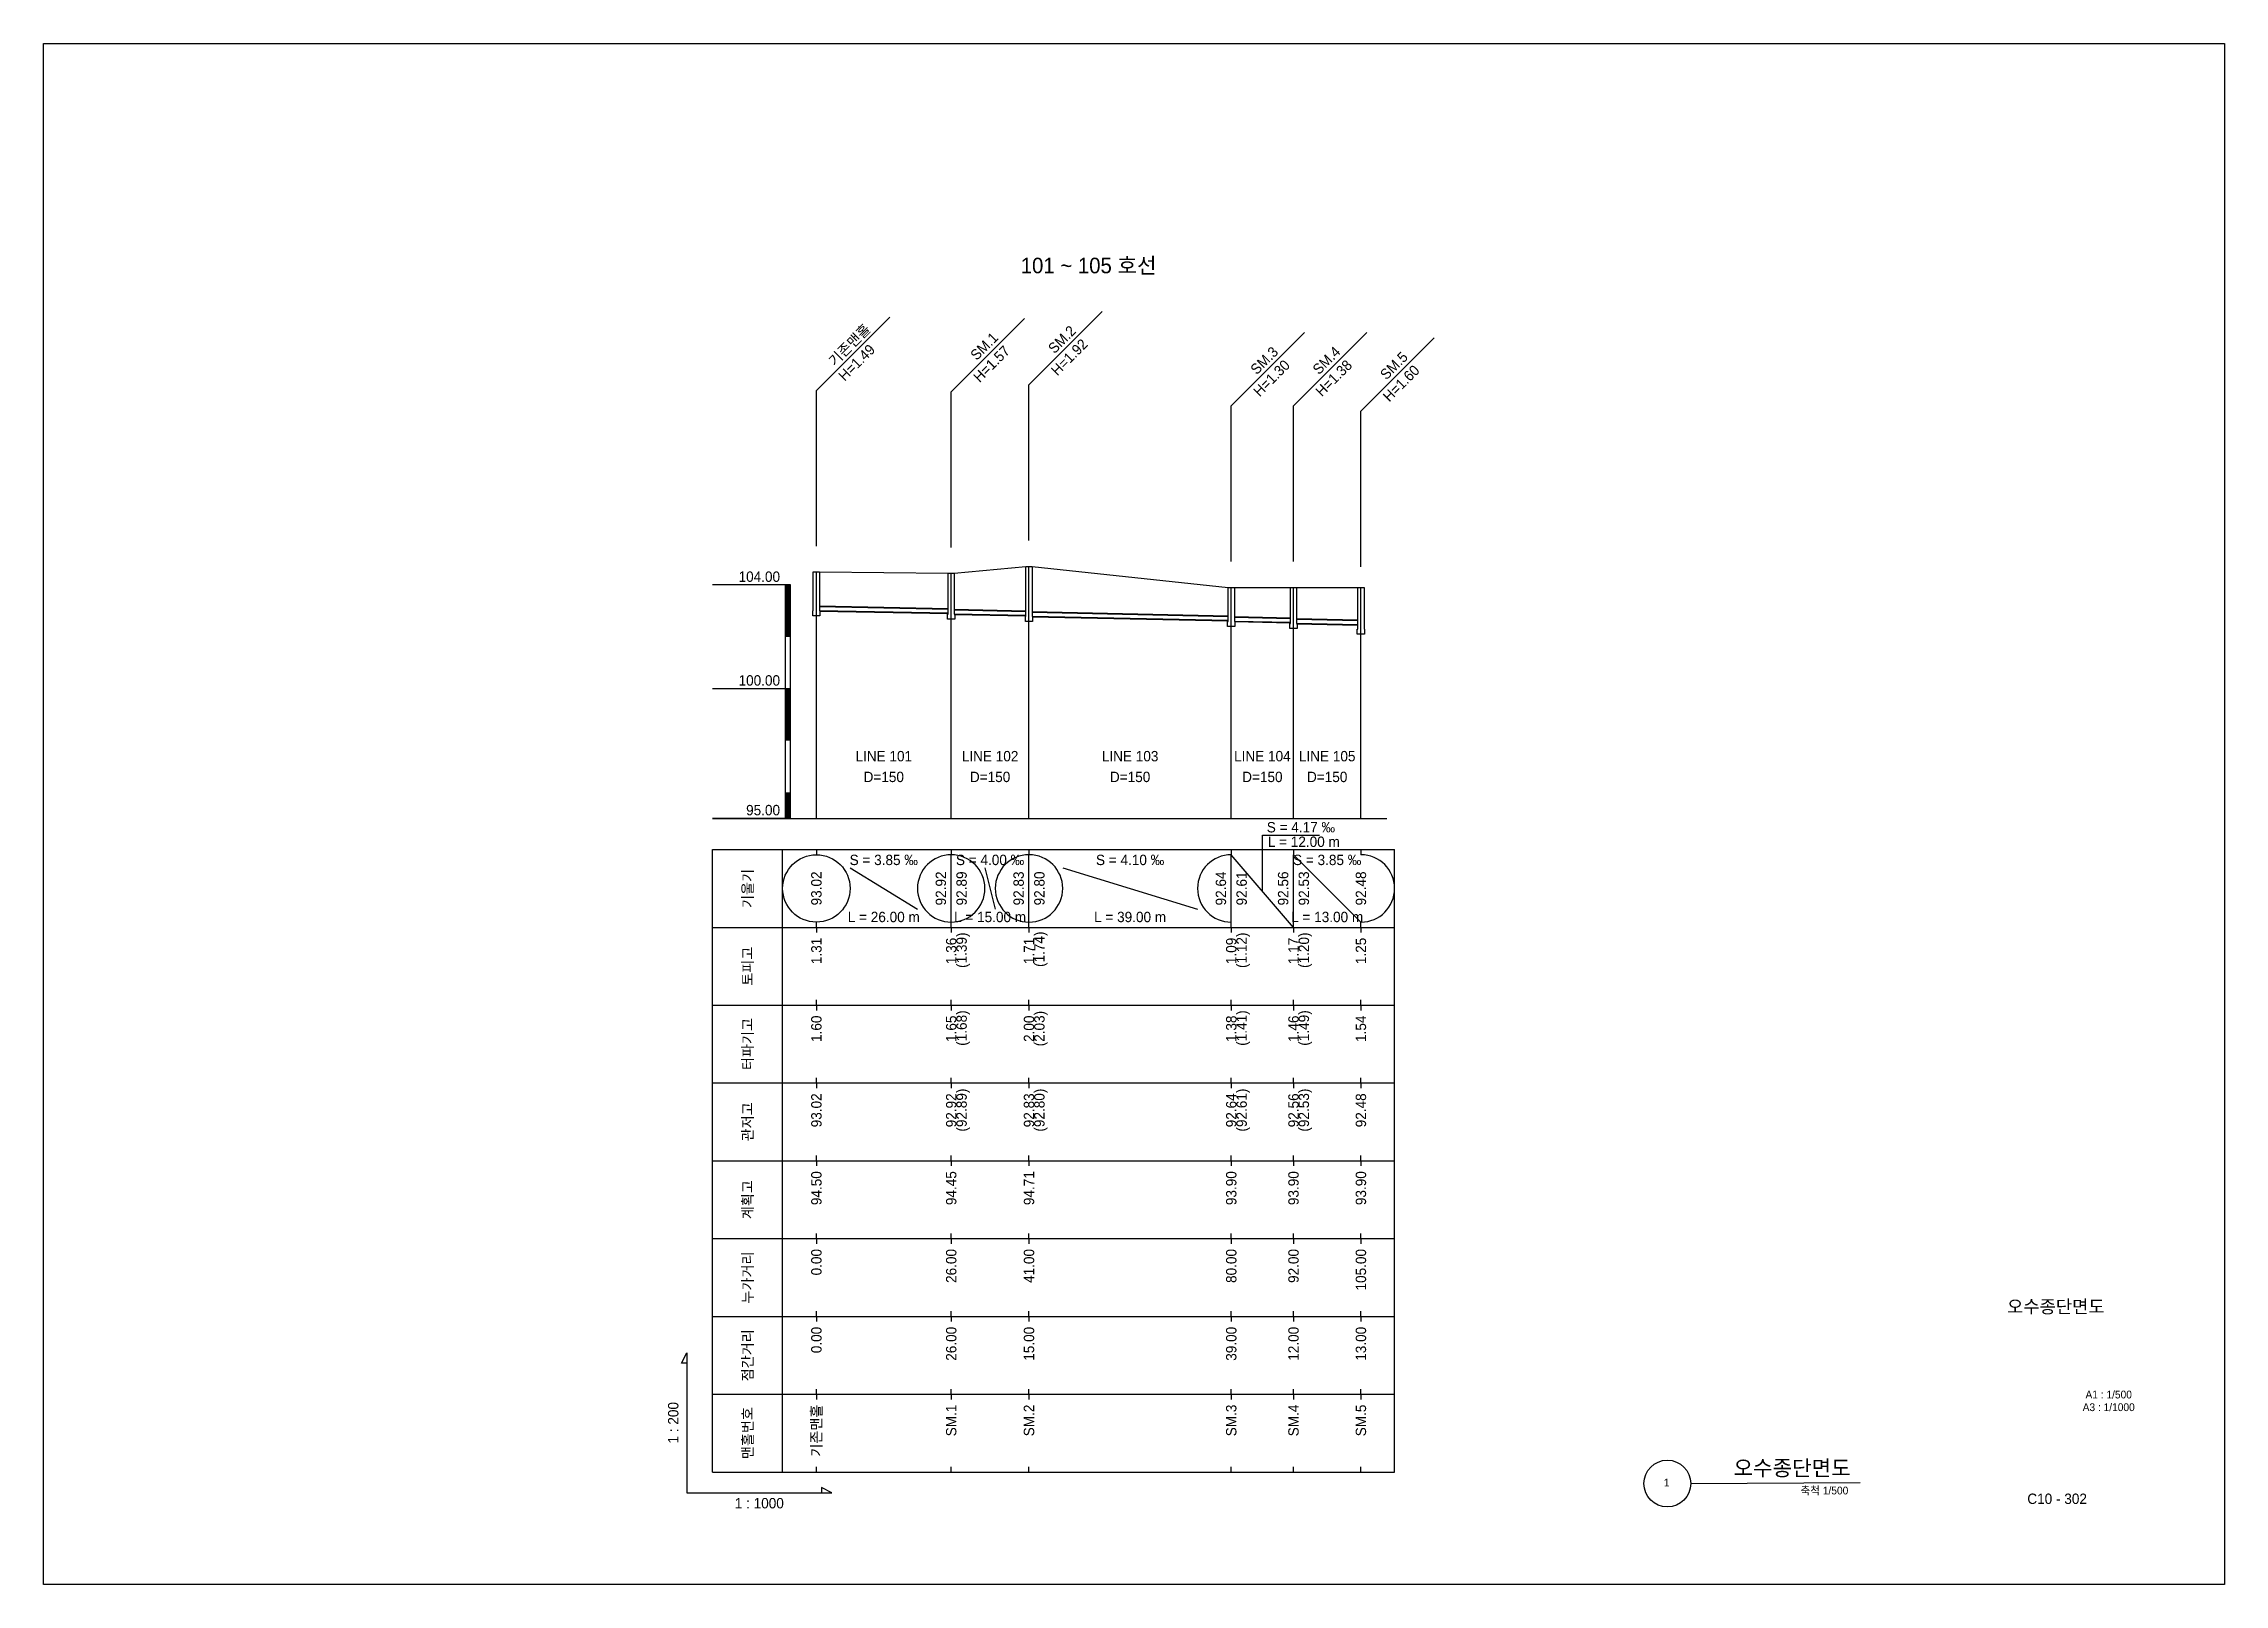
# Model space of a CAD drawing. Header units: inches. Extents: x 238 to 658, y -8 to 289.
import ezdxf
from ezdxf.enums import TextEntityAlignment as Align

# ---------------------------------------------------------------- set-up
doc = ezdxf.new("R2010")
doc.units = ezdxf.units.IN
doc.header["$MEASUREMENT"] = 0
for name, color, linetype in [('KZ_종단_계획선', 1, 'Continuous'), ('KZ_종단_관로', 4, 'Continuous'), ('KZ_종단_관로정보', 1, 'Continuous'), ('KZ_종단_깃발', 7, 'Continuous'), ('KZ_종단_노선명', 7, 'Continuous'), ('KZ_종단_맨홀', 4, 'Continuous'), ('KZ_종단_수직선', 7, 'Continuous'), ('KZ_종단_테이블문자', 7, 'Continuous'), ('KZ_종단_테이블선', 7, 'Continuous'), ('KZ_종단_폴대', 7, 'Continuous'), ('TEX', 252, 'Continuous'), ('XR-SHEET$1$SHT', 5, 'Continuous')]:
    doc.layers.add(name, color=color, linetype=linetype)
doc.styles.add('돋음', font='Dotum.ttf')

msp = doc.modelspace()

# ---------------------------------------------------------------- linework, layer by layer
at = {"layer": 'KZ_종단_계획선'}
for points in [[(387.56, 187.48), (412.36, 187.23)], [(413.56, 187.23), (427.36, 188.53)], [(428.56, 188.53), (466.36, 184.48)], [(467.56, 184.48), (478.36, 184.48)], [(479.56, 184.48), (491.36, 184.48)]]:
    msp.add_lwpolyline(points, dxfattribs=at)
at = {"layer": 'KZ_종단_관로'}
for points in [[(387.56, 180.95), (412.36, 180.45)], [(387.56, 180.83), (412.36, 180.33)], [(387.56, 180.08), (412.36, 179.58)], [(387.56, 179.96), (412.36, 179.46)], [(413.56, 180.3), (427.36, 180)], [(413.56, 180.18), (427.36, 179.88)], [(413.56, 179.43), (427.36, 179.13)], [(413.56, 179.31), (427.36, 179.01)], [(428.56, 179.85), (466.36, 179.05)], [(428.56, 179.73), (466.36, 178.93)], [(428.56, 178.98), (466.36, 178.18)], [(428.56, 178.86), (466.36, 178.06)], [(467.56, 178.9), (478.36, 178.65)], [(467.56, 178.78), (478.36, 178.53)], [(467.56, 178.03), (478.36, 177.78)], [(467.56, 177.91), (478.36, 177.66)], [(479.56, 178.5), (491.36, 178.25)], [(479.56, 178.38), (491.36, 178.13)], [(479.56, 177.63), (491.36, 177.38)], [(479.56, 177.51), (491.36, 177.26)]]:
    msp.add_lwpolyline(points, dxfattribs=at)
at = {"layer": 'KZ_종단_관로정보'}
for points in [[(386.96, 149.98, 0, 0.75, 0), (388.46, 149.98, 0, 0, 0), (411.46, 149.98, 0.75, 0, 0), (412.96, 149.98, 0, 0, 0)], [(412.96, 149.98, 0, 0.75, 0), (414.46, 149.98, 0, 0, 0), (426.46, 149.98, 0.75, 0, 0), (427.96, 149.98, 0, 0, 0)], [(427.96, 149.98, 0, 0.75, 0), (429.46, 149.98, 0, 0, 0), (465.46, 149.98, 0.75, 0, 0), (466.96, 149.98, 0, 0, 0)], [(466.96, 149.98, 0, 0.75, 0), (468.46, 149.98, 0, 0, 0), (477.46, 149.98, 0.75, 0, 0), (478.96, 149.98, 0, 0, 0)], [(478.96, 149.98, 0, 0.75, 0), (480.46, 149.98, 0, 0, 0), (490.46, 149.98, 0.75, 0, 0), (491.96, 149.98, 0, 0, 0)]]:
    msp.add_lwpolyline(points, format="xyseb", dxfattribs=at)
at = {"layer": 'KZ_종단_깃발'}
for points in [[(386.96, 192.48), (386.96, 222.48), (401.1, 236.62)], [(412.96, 192.23), (412.96, 222.23), (427.1, 236.37)], [(427.96, 193.53), (427.96, 223.53), (442.1, 237.67)], [(466.96, 189.48), (466.96, 219.48), (481.1, 233.62)], [(478.96, 189.48), (478.96, 219.48), (493.1, 233.62)], [(491.96, 188.48), (491.96, 218.48), (506.1, 232.62)]]:
    msp.add_lwpolyline(points, dxfattribs=at)
at = {"layer": 'KZ_종단_맨홀'}
for points in [[(387.56, 187.48), (387.56, 180.01), (387.66, 180.01), (387.66, 179.01), (386.26, 179.01), (386.26, 180.01), (386.36, 180.01), (386.36, 187.48), (387.56, 187.48)], [(413.56, 187.23), (413.56, 179.36), (413.66, 179.36), (413.66, 178.36), (412.26, 178.36), (412.26, 179.36), (412.36, 179.36), (412.36, 187.23), (413.56, 187.23)], [(428.56, 188.53), (428.56, 178.91), (428.66, 178.91), (428.66, 177.91), (427.26, 177.91), (427.26, 178.91), (427.36, 178.91), (427.36, 188.53), (428.56, 188.53)], [(467.56, 184.48), (467.56, 177.96), (467.66, 177.96), (467.66, 176.96), (466.26, 176.96), (466.26, 177.96), (466.36, 177.96), (466.36, 184.48), (467.56, 184.48)], [(479.56, 184.48), (479.56, 177.56), (479.66, 177.56), (479.66, 176.56), (478.26, 176.56), (478.26, 177.56), (478.36, 177.56), (478.36, 184.48), (479.56, 184.48)], [(492.56, 184.48), (492.56, 176.48), (492.66, 176.48), (492.66, 175.48), (491.26, 175.48), (491.26, 176.48), (491.36, 176.48), (491.36, 184.48), (492.56, 184.48)]]:
    msp.add_lwpolyline(points, dxfattribs=at)
at = {"layer": 'KZ_종단_수직선'}
for points in [[(386.96, 139.98), (386.96, 187.48)], [(412.96, 139.98), (412.96, 187.23)], [(427.96, 139.98), (427.96, 188.53)], [(466.96, 139.98), (466.96, 184.48)], [(478.96, 139.98), (478.96, 184.48)], [(491.96, 139.98), (491.96, 184.48)]]:
    msp.add_lwpolyline(points, dxfattribs=at)
at = {"layer": 'KZ_종단_테이블선'}
for p, q in [((366.96, 139.98), (496.96, 139.98)), ((366.96, 118.98), (366.96, 133.98)), ((366.96, 133.98), (498.46, 133.98)), ((380.46, 118.98), (380.46, 133.98)), ((386.96, 133.98), (386.96, 132.98)), ((393.46, 130.48), (406.46, 122.48)), ((412.96, 133.98), (412.96, 132.98)), ((412.96, 119.98), (412.96, 132.98)), ((419.46, 130.48), (421.46, 122.48)), ((427.96, 133.98), (427.96, 132.98)), ((427.96, 119.98), (427.96, 132.98)), ((434.46, 130.48), (460.46, 122.48)), ((466.96, 133.98), (466.96, 132.98)), ((466.96, 119.98), (466.96, 132.98)), ((478.96, 118.98), (466.96, 132.98)), ((478.96, 133.98), (478.96, 132.98)), ((478.96, 119.98), (478.96, 132.98)), ((478.96, 132.98), (491.96, 119.98)), ((491.96, 133.98), (491.96, 132.98)), ((498.46, 118.98), (498.46, 133.98)), ((366.96, 103.98), (366.96, 118.98)), ((366.96, 118.98), (498.46, 118.98)), ((380.46, 103.98), (380.46, 118.98)), ((386.96, 118.98), (386.96, 119.98)), ((386.96, 118.98), (386.96, 117.98)), ((412.96, 118.98), (412.96, 119.98)), ((412.96, 118.98), (412.96, 117.98)), ((427.96, 118.98), (427.96, 119.98)), ((427.96, 118.98), (427.96, 117.98)), ((466.96, 118.98), (466.96, 119.98)), ((466.96, 118.98), (466.96, 117.98)), ((478.96, 118.98), (478.96, 119.98)), ((478.96, 118.98), (478.96, 117.98)), ((491.96, 118.98), (491.96, 119.98)), ((491.96, 118.98), (491.96, 117.98)), ((498.46, 103.98), (498.46, 118.98)), ((366.96, 88.98), (366.96, 103.98)), ((366.96, 103.98), (498.46, 103.98)), ((380.46, 88.98), (380.46, 103.98)), ((386.96, 103.98), (386.96, 104.98)), ((386.96, 103.98), (386.96, 102.98)), ((412.96, 103.98), (412.96, 104.98)), ((412.96, 103.98), (412.96, 102.98)), ((427.96, 103.98), (427.96, 104.98)), ((427.96, 103.98), (427.96, 102.98)), ((466.96, 103.98), (466.96, 104.98)), ((466.96, 103.98), (466.96, 102.98)), ((478.96, 103.98), (478.96, 104.98)), ((478.96, 103.98), (478.96, 102.98)), ((491.96, 103.98), (491.96, 104.98)), ((491.96, 103.98), (491.96, 102.98)), ((498.46, 88.98), (498.46, 103.98)), ((366.96, 73.98), (366.96, 88.98)), ((366.96, 88.98), (498.46, 88.98)), ((380.46, 73.98), (380.46, 88.98)), ((386.96, 88.98), (386.96, 89.98)), ((386.96, 88.98), (386.96, 87.98)), ((412.96, 88.98), (412.96, 89.98)), ((412.96, 88.98), (412.96, 87.98)), ((427.96, 88.98), (427.96, 89.98)), ((427.96, 88.98), (427.96, 87.98)), ((466.96, 88.98), (466.96, 89.98)), ((466.96, 88.98), (466.96, 87.98)), ((478.96, 88.98), (478.96, 89.98)), ((478.96, 88.98), (478.96, 87.98)), ((491.96, 88.98), (491.96, 89.98)), ((491.96, 88.98), (491.96, 87.98)), ((498.46, 73.98), (498.46, 88.98)), ((366.96, 58.98), (366.96, 73.98)), ((366.96, 73.98), (498.46, 73.98)), ((380.46, 58.98), (380.46, 73.98)), ((386.96, 73.98), (386.96, 74.98)), ((386.96, 73.98), (386.96, 72.98)), ((412.96, 73.98), (412.96, 74.98)), ((412.96, 73.98), (412.96, 72.98)), ((427.96, 73.98), (427.96, 74.98)), ((427.96, 73.98), (427.96, 72.98)), ((466.96, 73.98), (466.96, 74.98)), ((466.96, 73.98), (466.96, 72.98)), ((478.96, 73.98), (478.96, 74.98)), ((478.96, 73.98), (478.96, 72.98)), ((491.96, 73.98), (491.96, 74.98)), ((491.96, 73.98), (491.96, 72.98)), ((498.46, 58.98), (498.46, 73.98)), ((366.96, 43.98), (366.96, 58.98)), ((366.96, 58.98), (498.46, 58.98)), ((380.46, 43.98), (380.46, 58.98)), ((386.96, 58.98), (386.96, 59.98)), ((386.96, 58.98), (386.96, 57.98)), ((412.96, 58.98), (412.96, 59.98)), ((412.96, 58.98), (412.96, 57.98)), ((427.96, 58.98), (427.96, 59.98)), ((427.96, 58.98), (427.96, 57.98)), ((466.96, 58.98), (466.96, 59.98)), ((466.96, 58.98), (466.96, 57.98)), ((478.96, 58.98), (478.96, 59.98)), ((478.96, 58.98), (478.96, 57.98)), ((491.96, 58.98), (491.96, 59.98)), ((491.96, 58.98), (491.96, 57.98)), ((498.46, 43.98), (498.46, 58.98)), ((366.96, 28.98), (366.96, 43.98)), ((366.96, 43.98), (498.46, 43.98)), ((380.46, 28.98), (380.46, 43.98)), ((386.96, 43.98), (386.96, 44.98)), ((386.96, 43.98), (386.96, 42.98)), ((412.96, 43.98), (412.96, 44.98)), ((412.96, 43.98), (412.96, 42.98)), ((427.96, 43.98), (427.96, 44.98)), ((427.96, 43.98), (427.96, 42.98)), ((466.96, 43.98), (466.96, 44.98)), ((466.96, 43.98), (466.96, 42.98)), ((478.96, 43.98), (478.96, 44.98)), ((478.96, 43.98), (478.96, 42.98)), ((491.96, 43.98), (491.96, 44.98)), ((491.96, 43.98), (491.96, 42.98)), ((498.46, 28.98), (498.46, 43.98)), ((386.96, 28.98), (386.96, 29.98)), ((412.96, 28.98), (412.96, 29.98)), ((427.96, 28.98), (427.96, 29.98)), ((466.96, 28.98), (466.96, 29.98)), ((478.96, 28.98), (478.96, 29.98)), ((491.96, 28.98), (491.96, 29.98)), ((366.96, 13.98), (366.96, 28.98)), ((366.96, 28.98), (498.46, 28.98)), ((380.46, 13.98), (380.46, 28.98)), ((386.96, 28.98), (386.96, 27.98)), ((412.96, 28.98), (412.96, 27.98)), ((427.96, 28.98), (427.96, 27.98)), ((466.96, 28.98), (466.96, 27.98)), ((478.96, 28.98), (478.96, 27.98)), ((491.96, 28.98), (491.96, 27.98)), ((498.46, 13.98), (498.46, 28.98)), ((366.96, 13.98), (498.46, 13.98)), ((386.96, 13.98), (386.96, 14.98)), ((412.96, 13.98), (412.96, 14.98)), ((427.96, 13.98), (427.96, 14.98)), ((466.96, 13.98), (466.96, 14.98)), ((478.96, 13.98), (478.96, 14.98)), ((491.96, 13.98), (491.96, 14.98))]:
    msp.add_line(p, q, dxfattribs=at)
for points in [[(472.96, 125.98), (472.96, 136.78), (483.96, 136.78)], [(361.96, 34.98), (360.96, 34.98), (361.96, 36.98), (361.96, 9.98), (389.96, 9.98), (387.96, 10.98), (387.96, 9.98)]]:
    msp.add_lwpolyline(points, dxfattribs=at)
msp.add_circle((386.96, 126.48), 6.5, dxfattribs=at)
for centre, start, end in [((412.96, 126.48), 90, 270), ((412.96, 126.48), 270, 90), ((427.96, 126.48), 90, 270), ((427.96, 126.48), 270, 90), ((466.96, 126.48), 90, 270), ((491.96, 126.48), 270, 90)]:
    msp.add_arc(centre, 6.5, start, end, dxfattribs=at)
at = {"layer": 'KZ_종단_폴대'}
for p, q in [((381.96, 184.98), (366.96, 184.98)), ((381.96, 164.98), (366.96, 164.98)), ((381.96, 139.98), (366.96, 139.98))]:
    msp.add_line(p, q, dxfattribs=at)
for points in [[(381.46, 174.98, 1, 1, 0), (381.46, 184.98, 1, 1, 0)], [(381.46, 154.98, 1, 1, 0), (381.46, 164.98, 1, 1, 0)]]:
    msp.add_lwpolyline(points, format="xyseb", dxfattribs=at)
for points in [[(380.96, 184.98), (380.96, 139.98)], [(381.96, 139.98), (381.96, 184.98)]]:
    msp.add_lwpolyline(points, dxfattribs=at)
at = {"layer": 'KZ_종단_폴대', "const_width": 1}
msp.add_lwpolyline([(381.46, 139.98), (381.46, 144.98)], dxfattribs=at)
at = {"layer": 'TEX'}
msp.add_lwpolyline([(237.96, 289.33), (658.46, 289.33), (658.46, -7.67), (237.96, -7.67)], close=True, dxfattribs=at)
at = {"layer": 'XR-SHEET$1$SHT', "color": 7}
msp.add_line((555.55, 11.78), (588.22, 11.95), dxfattribs=at)
msp.add_circle((551.05, 11.76), 4.51, dxfattribs=at)

# ---------------------------------------------------------------- texts
at = {"layer": 'KZ_종단_관로정보', "color": 3, "style": '돋음'}
for s, p in [('LINE 101', (399.96, 150.98)), ('LINE 102', (420.46, 150.98)), ('LINE 103', (447.46, 150.98)), ('LINE 104', (472.96, 150.98)), ('LINE 105', (485.46, 150.98))]:
    msp.add_text(s, height=2, dxfattribs=at).set_placement(p, align=Align.CENTER)
for p in [(399.96, 148.98), (420.46, 148.98), (447.46, 148.98), (472.96, 148.98), (485.46, 148.98)]:
    msp.add_text('D=150', height=2, dxfattribs=at).set_placement(p, align=Align.TOP_CENTER)
at = {"layer": 'KZ_종단_깃발', "style": '돋음'}
for s, p in [('기존맨홀', (394.03, 230.55)), ('SM.1', (420.03, 230.3)), ('SM.2', (435.03, 231.6)), ('SM.3', (474.03, 227.55)), ('SM.4', (486.03, 227.55)), ('SM.5', (499.03, 226.55))]:
    msp.add_text(s, height=2, rotation=45, dxfattribs=at).set_placement(p, align=Align.CENTER)
for s, p in [('H=1.92', (435.03, 229.6)), ('H=1.49', (394.03, 228.55)), ('H=1.57', (420.03, 228.3)), ('H=1.30', (474.03, 225.55)), ('H=1.38', (486.03, 225.55)), ('H=1.60', (499.03, 224.55))]:
    msp.add_text(s, height=2, rotation=45, dxfattribs=at).set_placement(p, align=Align.TOP_CENTER)
at = {"layer": 'KZ_종단_노선명', "style": '돋음'}
msp.add_text('101 ~ 105 호선', height=3, dxfattribs=at).set_placement((439.46, 244.16), align=Align.BOTTOM_CENTER)
at = {"layer": 'KZ_종단_테이블문자', "style": '돋음'}
for s, p in [('S = 4.17 ‰', (480.39, 139.28)), ('S = 3.85 ‰', (399.96, 132.98)), ('S = 4.00 ‰', (420.46, 132.98)), ('S = 4.10 ‰', (447.46, 132.98)), ('S = 3.85 ‰', (485.46, 132.98))]:
    msp.add_text(s, height=2, dxfattribs=at).set_placement(p, align=Align.TOP_CENTER)
for s, p in [('L = 12.00 m', (480.95, 133.88)), ('L = 26.00 m', (399.96, 119.38)), ('L = 15.00 m', (420.46, 119.38)), ('L = 39.00 m', (447.46, 119.38)), ('L = 13.00 m', (485.46, 119.38))]:
    msp.add_text(s, height=2, dxfattribs=at).set_placement(p, align=Align.BOTTOM_CENTER)
for s, p in [('기울기', (373.71, 126.48)), ('93.02', (386.96, 126.48)), ('92.48', (491.96, 126.48)), ('토피고', (373.71, 111.48)), ('터파기고', (373.71, 96.48)), ('관저고', (373.71, 81.48)), ('계획고', (373.71, 66.48)), ('누가거리', (373.71, 51.48)), ('점간거리', (373.71, 36.48)), ('맨홀번호', (373.71, 21.48))]:
    msp.add_text(s, height=2, rotation=90, dxfattribs=at).set_placement(p, align=Align.MIDDLE_CENTER)
for s, p in [('92.92', (411.96, 126.48)), ('92.83', (426.96, 126.48)), ('92.64', (465.96, 126.48)), ('92.56', (477.96, 126.48))]:
    msp.add_text(s, height=2, rotation=90, dxfattribs=at).set_placement(p, align=Align.CENTER)
for s, p in [('92.89', (413.96, 126.48)), ('92.80', (428.96, 126.48)), ('92.61', (467.96, 126.48)), ('92.53', (479.96, 126.48))]:
    msp.add_text(s, height=2, rotation=90, dxfattribs=at).set_placement(p, align=Align.TOP_CENTER)
for s, p in [('(1.39)', (414.96, 117.99)), ('(1.74)', (429.96, 118.18)), ('(1.12)', (468.96, 117.98)), ('(1.20)', (480.96, 117.99)), ('1.31', (386.96, 116.98)), ('1.36', (412.96, 116.98)), ('1.71', (427.96, 116.98)), ('1.09', (466.96, 116.98)), ('1.17', (478.96, 116.98)), ('1.25', (491.96, 116.98)), ('1.60', (386.96, 101.98)), ('1.65', (412.96, 101.98)), ('(1.68)', (414.96, 102.98)), ('2.00', (427.96, 101.98)), ('(2.03)', (429.96, 102.88)), ('1.38', (466.96, 101.98)), ('(1.41)', (468.96, 102.98)), ('1.46', (478.96, 101.98)), ('(1.49)', (480.96, 102.99)), ('1.54', (491.96, 101.98)), ('93.02', (386.96, 86.98)), ('92.92', (412.96, 86.98)), ('(92.89)', (414.96, 87.9)), ('92.83', (427.96, 86.98)), ('(92.80)', (429.96, 87.89)), ('92.64', (466.96, 86.98)), ('(92.61)', (468.96, 87.9)), ('92.56', (478.96, 86.98)), ('(92.53)', (480.96, 87.89)), ('92.48', (491.96, 86.98)), ('94.50', (386.96, 71.98)), ('94.45', (412.96, 71.98)), ('94.71', (427.96, 71.98)), ('93.90', (466.96, 71.98)), ('93.90', (478.96, 71.98)), ('93.90', (491.96, 71.98)), ('0.00', (386.96, 56.98)), ('26.00', (412.96, 56.98)), ('41.00', (427.96, 56.98)), ('80.00', (466.96, 56.98)), ('92.00', (478.96, 56.98)), ('105.00', (491.96, 56.98)), ('0.00', (386.96, 41.98)), ('26.00', (412.96, 41.98)), ('15.00', (427.96, 41.98)), ('39.00', (466.96, 41.98)), ('12.00', (478.96, 41.98)), ('13.00', (491.96, 41.98)), ('기존맨홀', (386.96, 26.98)), ('SM.1', (412.96, 26.98)), ('SM.2', (427.96, 26.98)), ('SM.3', (466.96, 26.98)), ('SM.4', (478.96, 26.98)), ('SM.5', (491.96, 26.98))]:
    msp.add_text(s, height=2, rotation=90, dxfattribs=at).set_placement(p, align=Align.MIDDLE_RIGHT)
at = {"layer": 'KZ_종단_테이블선', "style": '돋음'}
msp.add_text('1 : 200', height=2, rotation=90, dxfattribs=at).set_placement((360.96, 23.48), align=Align.BOTTOM_CENTER)
msp.add_text('1 : 1000', height=2, dxfattribs=at).set_placement((375.96, 8.98), align=Align.TOP_CENTER)
at = {"layer": 'KZ_종단_폴대', "style": '돋음'}
for s, p in [('104.00', (379.96, 184.98)), ('100.00', (379.96, 164.98)), ('95.00', (379.96, 139.98))]:
    msp.add_text(s, height=2, dxfattribs=at).set_placement(p, align=Align.BOTTOM_RIGHT)
at = {"layer": 'XR-SHEET$1$SHT', "color": 3, "style": '돋음'}
for s, height, p in [('오수종단면도', 2.5, (625.96, 45.87)), ('A1 : 1/500', 1.5, (636.15, 28.92)), ('A3 : 1/1000', 1.5, (636.15, 26.48)), ('C10 - 302', 2, (626.21, 8.83))]:
    msp.add_text(s, height=height, dxfattribs=at).set_placement(p, align=Align.MIDDLE_CENTER)
msp.add_text('1', height=1.5, dxfattribs=at).set_placement((550.92, 11.96), align=Align.MIDDLE)
msp.add_text('오수종단면도', height=3, dxfattribs=at).set_placement((586.39, 12.37), align=Align.BOTTOM_RIGHT)
msp.add_text('축척 1/500', height=1.5, dxfattribs=at).set_placement((585.94, 11.17), align=Align.TOP_RIGHT)

doc.saveas('drawing.dxf')
